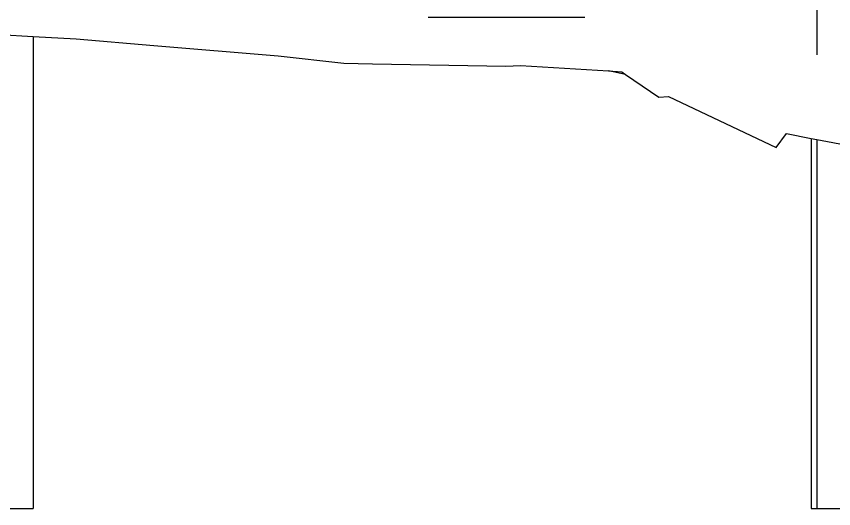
# Model space of a CAD drawing. Extents: x -60 to 60, y -13 to 16.
# Drawn here: x 2.51 to 17.51, y -12.53 to -3.5 of the extents above; entities that cross this region are included whole.
import ezdxf

# ---------------------------------------------------------------- set-up
doc = ezdxf.new("R2010")
doc.units = 0
doc.layers.get('0').update_dxf_attribs({"linetype": 'CONTINUOUS'})
doc.layers.add('SECTIONCUTEDGES', color=7, linetype='CONTINUOUS')

msp = doc.modelspace()

# ---------------------------------------------------------------- linework, layer by layer
for p, q in [((17.196, -3.363), (17.196, -3.517)), ((10.068, -3.517), (12.528, -3.517)), ((12.528, -3.517), (12.938, -3.517)), ((17.196, -3.517), (17.196, -3.581)), ((17.196, -3.581), (17.196, -4.203)), ((2.816, -3.867), (2.816, -12.525)), ((13.688, -4.564), (13.373, -4.502)), ((17.092, -5.738), (17.092, -12.525)), ((17.196, -5.758), (17.196, -12.525)), ((2.196, -12.525), (2.816, -12.525)), ((17.092, -12.525), (17.196, -12.525)), ((17.196, -12.525), (17.816, -12.525))]:
    msp.add_line(p, q)
at = {"layer": 'SECTIONCUTEDGES'}
for p, q in [((2.196, -3.832), (2.816, -3.867)), ((2.816, -3.867), (3.607, -3.911)), ((3.607, -3.911), (5.031, -4.033)), ((5.031, -4.033), (7.316, -4.225)), ((7.316, -4.225), (8.519, -4.359)), ((8.519, -4.359), (9.047, -4.368)), ((9.047, -4.368), (11.489, -4.412)), ((11.489, -4.412), (11.759, -4.402)), ((11.759, -4.402), (13.373, -4.502)), ((13.373, -4.502), (13.619, -4.517)), ((13.619, -4.517), (13.688, -4.564)), ((13.688, -4.564), (14.299, -4.979)), ((14.299, -4.979), (14.475, -4.969)), ((14.475, -4.969), (16.453, -5.902)), ((16.453, -5.902), (16.64, -5.651)), ((16.64, -5.651), (17.092, -5.738)), ((17.092, -5.738), (17.196, -5.758)), ((17.196, -5.758), (17.816, -5.877))]:
    msp.add_line(p, q, dxfattribs=at)

doc.saveas('drawing.dxf')
